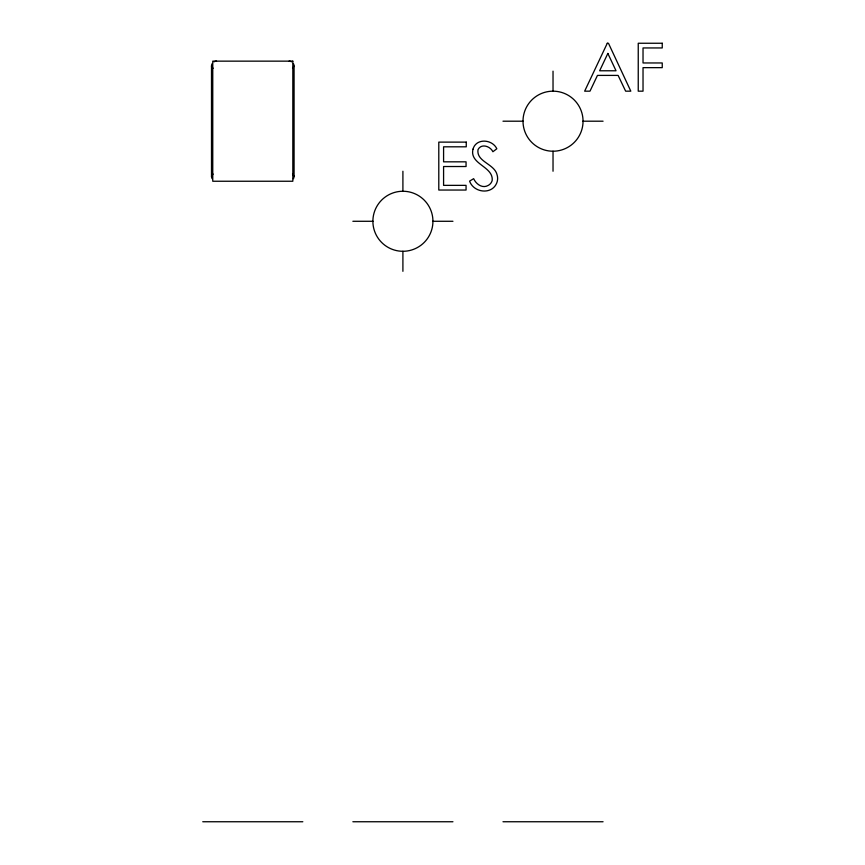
<?xml version="1.0" encoding="UTF-8"?>
<svg xmlns="http://www.w3.org/2000/svg" width="865" height="865" viewBox="0 0 865 865"><rect width="100%" height="100%" fill="white"/><g stroke="black" fill="none" stroke-linecap="round" stroke-linejoin="round"><path stroke-width="1.3" d="M212.174 178.741A5.006 5.006 0 0 1 211.503 176.244L213.049 174.049M292.532 68.346L294.078 66.151A5.006 5.006 0 0 0 293.408 63.653M502.987 121.197L523.066 121.197M582.988 121.197L603.067 121.197M352.866 221.278L372.945 221.278M432.878 221.278L452.946 221.278M202.756 821.75L302.826 821.75M352.866 821.75L452.946 821.75M502.987 821.75L603.067 821.75M292.532 174.049L294.078 176.244A5.006 5.006 0 0 1 293.408 178.741M212.174 63.653A5.006 5.006 0 0 0 211.503 66.151L213.049 68.346M553.027 71.157L553.027 91.171A30.026 30.026 0 0 1 582.988 119.305L582.988 123.079A30.026 30.026 0 0 1 553.027 151.224L553.027 171.238M402.906 171.238L402.906 191.251A30.026 30.026 0 0 1 432.878 219.386L432.878 223.159A30.026 30.026 0 0 1 402.906 251.293L402.906 271.318M294.078 66.151L294.078 176.244M211.503 66.151L211.503 176.244M402.906 251.293A30.026 30.026 0 0 1 372.945 223.159L372.945 219.386A30.026 30.026 0 0 1 402.906 191.251M214.012 61.815A5.006 5.006 0 0 1 216.51 61.145M289.072 61.145A5.006 5.006 0 0 1 291.57 61.815M553.027 151.224A30.026 30.026 0 0 1 523.066 123.079L523.066 119.305A30.026 30.026 0 0 1 553.027 91.171M472.993 149.169C469.23 164.372 493.591 166.394 492.174 180.504A7.936 7.936 0 0 1 488.12 185.467C482.313 188.786 476.02 184.029 473.652 178.677L469.587 181.12C473.631 192.711 491.612 195.068 496.64 183.218A12.056 12.056 0 0 0 497.051 174.741C494.412 163.723 476.139 161.809 478.021 149.591C481.34 143.136 490.293 146.228 492.909 151.732L496.824 148.769C492.304 139.103 476.064 137.946 472.993 149.169M607.295 43.25L584.654 91.171L589.995 91.171L597.455 75.406L618.107 75.406L625.644 91.171L630.812 91.171L608.463 43.25L607.295 43.25M607.857 53.435L599.65 70.779L616.031 70.779L607.857 53.435M662.244 43.25L638.24 43.25L638.24 91.171L643.03 91.171L643.03 67.654L662.244 67.654L662.244 62.961L643.03 62.961L643.03 47.943L662.244 47.943L662.244 43.25M292.824 61.145L212.758 61.145L212.758 181.239L292.824 181.239L292.824 61.145M466.257 142.12L438.793 142.12L438.793 190.041L466.062 190.041L466.062 185.359L443.583 185.359L443.583 166.523L466.062 166.523L466.062 161.831L443.583 161.831L443.583 146.812L466.257 146.812L466.257 142.12"/></g></svg>
